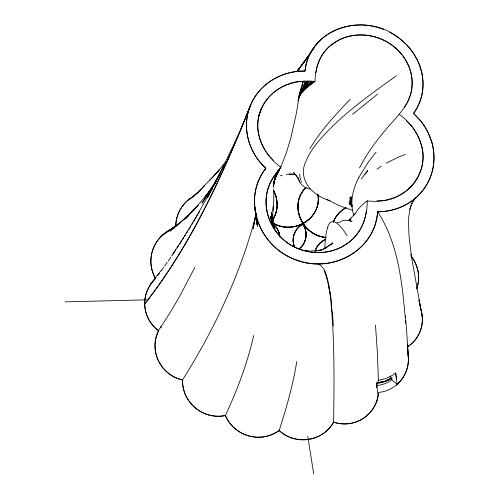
<?xml version="1.0" encoding="UTF-8"?>
<svg xmlns="http://www.w3.org/2000/svg" width="499" height="499" viewBox="0 0 499 499"><rect width="100%" height="100%" fill="white"/><g stroke="black" fill="none" stroke-linecap="round" stroke-linejoin="round"><path stroke-width="0.75" d="M376.701 383.669L376.577 386.737M225.361 415.555A36.065 35.816 66.1 0 0 279.147 430.537L282.434 433.188A35.716 35.061 61.2 0 0 297.086 439.363A36.29 35.622 60.9 0 0 319.516 435.87A35.716 35.055 61.1 0 0 331.361 425.635L333.606 422.154C334.118 390.062 334.361 357.945 332.752 325.878C331.317 307.421 331.049 288.272 324.225 270.807M175.823 225.997L175.904 223.309A36.452 34.855 8.2 0 1 180.657 208.813A37.001 35.385 8.3 0 1 194.223 196.007M376.739 383.662L376.458 387.505M266.148 205.688C264.857 191.254 271.525 177.812 280.818 167.227C262.867 154.428 251.764 129.965 261.32 108.782C269.822 88.005 293.836 78.886 315.044 81.468C314.981 64.92 322.903 47.873 338.235 40.382C351.377 33.427 367.545 33.358 381.142 39.065C400.042 46.713 414.207 66.654 411.956 87.419C410.477 104.172 397.279 116.124 386.993 128.131C376.62 140.481 366.765 153.449 359.517 167.913M324.762 248.558L325.042 243.618A533.437 39.483 79.4 0 1 327.556 227.719M272.554 217.664L273.72 200.205L273.783 189.258M275.161 174.762C254.34 200.929 271.662 242.558 303.099 250.336C317.72 254.771 334.342 252.556 346.93 243.743C360.97 234.387 367.407 217.296 367.258 200.885C388.796 203.654 413.147 193.15 420.401 171.544C428.416 150.305 416.927 126.802 399.225 114.321M405.294 315.898C406.872 330.375 407.446 344.928 408.438 359.455C408.219 368.742 404.358 378.198 397.117 384.18L391.578 379.67L390.056 376.096M272.797 210.965L273.358 205.6M273.209 187.58L274.431 180.813L273.577 186.751M298.053 100.455L303.249 81.399L299.649 92.658L296.468 112.893L290.661 138.816L286.089 153.58L280.949 166.61M366.416 210.285L365.586 215.799L364.127 221.101A50.106 47.393 23.5 0 1 352.381 239.32L348.084 242.919L343.287 246.051A50.723 47.979 23.4 0 1 299.219 249.001A51.166 48.391 23.4 0 1 288.634 243.512A50.231 47.517 23.4 0 1 272.878 226.908A51.104 48.334 23.4 0 1 266.148 205.688M315.992 72.642L316.865 67.515L318.343 62.625A48.228 43.931 22.8 0 1 329.783 46.157L338.472 40.257A48.852 44.505 22.9 0 1 379.845 38.542A49.289 44.91 22.9 0 1 389.8 43.644A48.372 44.062 22.9 0 1 404.907 58.838A49.22 44.841 22.8 0 1 411.9 78.293C412.841 88.448 410.49 98.871 404.421 107.16M296.818 361.457C292.938 384.941 286.507 407.926 279.147 430.537L275.61 432.783A35.722 35.466 66.5 0 1 260.359 437.193A36.259 36.009 65.8 0 1 238.273 431.067M255.831 213.759L253.193 228.548L255.993 214.102M265.505 169.76L265.78 168.232A61.103 56.693 19.5 0 1 250.323 105.744A61.103 56.693 19.5 0 1 304.989 71.064L306.13 64.533L308.045 58.408A59.219 53.954 22.8 0 1 317.813 42.702L322.211 38.448A60.541 55.164 22.9 0 1 344.011 26.996L350.242 25.655A59.213 53.936 22.8 0 1 369.952 25.692L376.689 27.158L383.637 29.466M409.81 209.642L411.862 203.13L409.81 209.642L408.301 220.227L409.143 237.63L411.775 258.544L422.235 316.591M377.013 400.429L378.055 395.333L376.764 384.723L378.404 380.307L377.294 351.003L375.473 324.999M298.602 97.636L299.649 92.658M275.866 173.82L273.265 185.354L276.577 172.872L273.633 182.933M253.729 335.49C247.404 363.166 237.349 389.869 225.367 415.567L227.282 419.341A35.722 35.473 66.4 0 0 238.191 431.03M255.513 216.635C240.206 274.593 214.408 329.371 182.491 379.97L182.665 384.149A35.629 35.454 -14.4 0 0 187.736 399.169C191.859 405.793 198.134 411.008 205.395 413.852A35.629 35.454 -14.5 0 0 221.188 416.147L225.367 415.567A35.978 35.797 -13.6 0 1 182.497 379.801M332.303 243.35L332.153 243.874L332.783 242.907C330.007 245.371 326.527 246.768 323.645 249.226L328.018 246.313C323.315 249.943 317.196 251.247 311.339 250.779M258.164 117.77L261.202 109.056L258.838 115.562M327.544 227.681C331.741 212.512 343.742 229.802 346.961 235.865M273.714 182.965L277.993 170.989L273.758 181.854M298.128 100.48L305.444 81.374C277.138 79.721 251.359 107.915 259.037 136.04A50.91 47.224 19.6 0 0 268.531 155.164L273.602 160.578M250.529 105.227L242.526 125.486L226.852 162.269M377.693 211.807A61.028 56.593 26.6 0 0 410.733 201.746L410.714 201.758C401.021 208.314 389.37 211.713 377.693 211.801C375.105 254.247 323.396 276.883 288.185 256.311A61.577 58.258 23.4 0 1 266.485 237.798L262.686 232.041A62.849 59.443 23.5 0 1 254.615 206.536L254.471 199.887A61.496 58.171 23.3 0 1 258.781 180.314L261.863 174.139L265.78 168.232C248.652 152.875 241.316 126.821 250.498 105.308C222.897 175.093 191.236 244.554 144.71 303.985L144.71 304.103A35.579 34.618 -3.5 0 0 158.439 330.675L155.738 338.646A35.884 35.292 -9.3 0 0 182.491 379.97L178.455 378.791A35.541 34.955 -9.5 0 1 165.107 370.32L162.549 367.426L158.482 360.945A36.078 35.485 -9.3 0 1 155.239 349.992A35.535 34.949 -9.5 0 1 156.873 334.492L158.439 330.675L169.074 314.295L179.484 296.737L194.928 267.214M250.498 105.308C222.772 175.043 191.248 244.554 144.71 303.985L144.704 303.866C144.236 290.412 153.611 279.877 161.458 270.046M273.814 181.767L278.511 170.302L275.317 177.207M345.969 207.709A30.844 29.191 30.8 0 0 333.288 222.086C335.565 216.186 339.925 211.146 345.414 208.014M301.795 89.914L305.444 81.374M299.406 95.34L300.598 92.646M333.295 222.067C335.696 215.98 340.256 210.759 346.05 207.69M275.136 177.9L279.028 169.616L276.19 175.105M250.542 105.208C259.218 83.782 282.266 70.521 304.989 71.058C309.081 28.131 363.74 12.444 395.869 35.816A59.206 53.929 22.9 0 1 410.471 49.176L414.176 54.397L417.27 59.911L419.728 65.662C423.32 75.561 424.044 86.489 421.43 96.719L419.484 102.707L416.846 108.302L413.596 113.448A61.065 56.624 26.6 0 1 410.727 201.739C419.952 195.39 427.206 186.202 430.936 175.617L430.955 175.579C434.666 164.976 434.872 153.299 431.878 142.496M172.598 254.278C191.816 225.86 208.488 195.826 224.02 165.263L207.434 197.542L221.974 169.28L237.786 136.021M221.974 169.28L224.02 165.263M299.481 95.222L306.648 81.387L299.007 96.613L309.049 81.412L300.23 94.13M275.591 176.478L279.546 168.924L277.188 172.754M411.188 205.058L414.469 199.02L413.029 201.209L415.374 198.19M358.8 177.494L367.788 162.874L376.115 152.12M217.346 178.848L213.273 186.308L216.285 180.931M218.088 177.494L220.309 173.427M207.285 197.928L212.349 188.728M218.543 176.902L219.298 175.554M217.377 178.742L201.927 203.255L213.691 185.441M276.147 174.868L279.546 168.924M299.007 96.806L307.846 81.399L299.961 94.504M193.624 221.687L197.367 215.319M198.115 214.046L199.612 211.501M188.597 229.945L189.371 228.673M190.144 227.401L190.917 226.134M192.078 224.226L192.851 222.959M309.904 148.671C320.788 130.376 335.484 114.751 350.086 99.407M277.251 172.804L280.438 167.739L277.737 171.519M182.597 239.526L183.8 237.605M184.605 236.326L185.815 234.411M186.62 233.133L187.83 231.212M354.789 214.302C357.889 208.975 362.155 204.347 367.258 200.885M177.114 247.959L178.804 245.365M179.652 244.061L181.767 240.811M171.706 256.006L175.86 249.843M265.78 168.232C241.31 198.739 259.299 247.329 295.096 259.455L302.369 261.813A61.577 58.258 23.5 0 0 330.775 262.767C343.954 260.11 356.23 253.124 364.937 242.838A61.496 58.171 23.5 0 0 374.799 225.454L376.651 218.812L377.693 211.801C397.94 242.913 401.994 281.211 405.219 317.345M307.54 56.967L301.402 65.899L314.588 47.255M167.302 262.337L164.664 266.061M168.188 261.064L170.845 257.253M315.904 45.39L317.663 42.902L315.892 45.359M215.98 181.804L205.095 196.955L212.125 187.93M277.687 171.6L280.818 167.227M314.557 47.199L296.574 71.887M161.158 270.913L163.784 267.277M396.225 385.216A35.073 33.751 49.2 0 1 382.621 391.815L378.635 392.464L378.055 396.53A35.473 34.45 55.1 0 1 371.693 410.583A36.015 34.98 55 0 1 353.186 422.853A35.479 34.456 55.2 0 1 337.623 423.221L333.606 422.154C323.246 441.496 294.909 445.57 279.147 430.537M299.494 95.502L304.552 88.629L301.783 92.103M157.678 275.598L159.418 273.265M413.029 201.209L416.004 197.224M297.136 71.332L305.993 59.618M307.396 57.772L308.326 56.537L307.39 57.759M364.632 174.656L367.794 170.539L361.245 178.941M296.581 71.787L305.981 59.587M211.264 189.002L200.049 202.737L185.79 218.462L198.14 205.463L183.794 219.61L187.824 216.123M225.916 161.782L214.826 174.837L196.438 193.93L204.459 185.909M150.667 284.174L155.021 279.072M300.024 94.398L311.139 81.431L300.448 93.513M355.307 213.429L348.901 220.178M300.136 94.386L312.037 81.437L301.758 91.997M209.374 180.775L219.211 170.122L214.826 174.837M155.058 278.978L152.813 281.349A35.286 34.325 -3.6 0 0 145.895 294.441A35.772 34.805 -3.5 0 0 147.043 315.761A35.286 34.331 -3.6 0 0 155.414 328.117L158.439 330.675M300.866 93.413L312.929 81.449L306.667 87.125M332.783 242.907L331.068 244.572L328.423 245.645M200.174 190.169L192.371 197.236L196.207 193.868L188.797 199.874M299.556 248.558C306.723 242.913 308.176 231.792 302.987 224.357C308.22 231.879 306.673 243.175 299.3 248.739M170.196 231.355L186.62 217.165M352.55 114.327L377.587 94.143M187.805 216.061L175.561 226.066L162.156 235.434L179.409 223.552M305.931 88.229L314.432 81.462M339.707 222.361C343.056 219.217 348.159 219.94 352.013 221.65L349.306 219.884L350.978 218.961L349.1 220.271M407.714 346.562C415.586 341.459 420.832 332.827 422.11 323.545A34.942 33.371 43.2 0 0 420.813 309.255L418.923 299.93L420.507 307.59M307.708 86.814L315.044 81.468M377.013 169.23L381.373 166.105M396.318 75.811C368.399 95.877 339.757 115.986 317.47 142.483A564.288 104.896 -19.7 0 0 306.08 161.027C296.849 179.44 312.973 196.188 330.082 200.617M391.578 379.67L392.357 379.121M407.564 346.774L409.729 345.327A34.606 33.046 43.3 0 0 419.06 333.931A35.136 33.558 43.2 0 0 421.68 312.611A34.599 33.046 43.2 0 0 420.751 309M168.456 230.706L180.033 223.065M348.24 220.433L350.978 218.961M386.345 163.061L398.321 157.204L405.438 154.378M303.28 223.908C295.009 227.712 290.929 238.198 294.341 246.618C290.905 238.098 295.115 227.482 303.567 223.795M325.017 239.757C320.183 241.915 316.422 246.288 315.037 251.402C316.509 245.995 320.639 241.441 325.853 239.401M378.404 380.307L385.92 378.554L392.682 375.192L395.663 372.759L397.117 384.18M315.511 250.822L321.93 250.068L319.628 250.305M377.849 382.758L385.284 381.167L391.94 377.855L385.284 381.167L377.069 382.783M376.302 385.571L377.681 385.428A28.3 27.233 49.2 0 0 391.715 379.67M377.026 200.854C405.656 202.201 430.175 172.498 421.331 144.735A50.879 47.187 26.6 0 0 411.438 126.016L406.373 120.758M337.05 222.392L339.021 222.342M65.02 301.87L146.731 299.83M305.4 250.398L309.417 250.854M325.953 237.399C302.625 236.245 288.148 204.459 305.781 187.649C288.279 204.409 302.463 235.89 325.629 237.393M310.122 189.09C303.822 188.366 299.325 183.183 297.728 177.307L298.67 179.303L295.907 175.13M333.606 422.154L335.209 422.641A35.822 34.787 55.1 0 0 377.019 400.41M326.745 199.544L332.234 202.114A1041.581 177.613 -19.3 0 0 352.194 210.079M318 263.89C326.546 267.751 327.107 278.96 329.29 286.919M389.607 32.173C399.487 37.331 408.051 44.954 414.114 54.322M352.001 205.844L349.537 204.085L351.857 205.769M352.113 205.7L349.038 202.326L352.02 205.426M350.485 203.904L352.051 205.625M295.414 174.581L293.449 172.386L297.005 176.434M352.275 205.538L350.323 203.193L351.851 205.563M411.082 256.237C416.297 262.724 418.892 271.1 418.586 279.39A34.5 32.772 37.4 0 1 416.709 288.466M301.203 181.237L301.745 182.191M414.158 54.397L417.276 59.93C420.869 67.365 422.909 75.524 423.052 83.795A59.219 53.948 22.9 0 1 419.784 102.021L417.108 107.846L413.596 113.448L421.306 121.719L424.655 126.453L427.612 131.611L431.866 142.471M352.038 205.301L349.687 200.698L351.932 205.725L349.893 197.841L352.013 206.91M298.857 180.133L299.887 182.147M410.783 254.571L411.413 255.812M271.219 220.39L274.525 228.155M411.02 254.546L411.756 256.318M278.392 231.056L279.889 236.62L278.392 231.056A19.636 18.831 16.6 0 0 273.003 223.957M353.916 215.624C351.57 208.931 351.377 201.627 352.668 194.691A1580.221 233.925 -16.7 0 1 358.806 177.494M273.876 227.843L270.227 216.41L273.053 225.679L272.304 221.724M329.452 290.848L330.619 295.302L331.723 304.658M328.76 286.782L330.619 295.302M272.092 217.439L271.612 214.919L272.105 221.862M272.523 215.081L274.849 229.683M307.746 436.394L313.74 474.05M254.609 206.23L257.465 226.396L255.469 211.058M331.174 304.54L332.615 314.9L333.332 325.972M317.888 194.423C322.678 218.462 292.164 235.871 272.616 222.816C291.946 235.622 322.005 218.961 318.019 195.146M254.771 205.694L254.471 203.392L254.746 205.707M255.27 209.524L254.97 207.228L255.195 209.561M395.744 373.576L396.424 378.928M255.382 211.108L256.923 224.226L255.5 210.472M254.715 202.831L254.478 200.542L254.764 203.617M255.126 207.459L255.276 208.994M255.419 210.528L256.505 222.055L255.918 213.878M407.783 349.818L408.438 359.455M351.427 202.731L350.984 196.494L351.57 204.889M405.431 320.414L405.612 323.471M272.211 222.704L271.624 212.156L271.805 218.1M407.515 344.129L407.976 353.429M376.764 384.723L376.851 386.438M302.506 223.664A19.555 18.694 20.9 0 1 299.93 248.234M294.659 247.404A19.53 18.65 25.3 0 1 303.866 223.633M315.143 251.041A19.58 18.713 29.7 0 1 325.722 239.451M273.546 190.674A31.007 29.466 13.7 0 1 272.273 220.477M317.844 194.03A30.782 29.148 19.4 0 1 305.095 222.423A30.782 29.148 19.4 0 1 272.454 222.729M326.358 237.48A30.726 29.054 25.1 0 1 299.98 217.789A30.726 29.054 25.1 0 1 306.292 187.144M171.032 229.303A37.263 35.909 2.4 0 0 155.507 278.504L153.648 274.774A36.926 35.585 2.3 0 1 150.904 259.368M175.773 226.565A36.783 35.173 8.3 0 1 192.708 196.874M411.095 256.037A34.163 32.447 37.4 0 1 412.417 257.827A34.693 32.959 37.3 0 1 418.636 278.267A34.169 32.454 37.4 0 1 416.54 288.958M407.976 353.361A35.067 33.745 49.2 0 1 407.621 366.69A35.61 34.269 49.1 0 1 396.243 385.184M150.91 259.368A37.481 36.128 2.4 0 1 159.281 238.435A36.926 35.585 2.4 0 1 171.881 228.891M289.189 174.139A26.99 25.568 19.9 0 1 295.171 174.625M280.282 175.848A27.264 25.829 19.9 0 1 282.347 175.174M286.226 174.369A27.264 25.829 19.9 0 1 295.146 174.619M280.931 166.579A2682.587 476.907 59.8 0 1 275.236 178.081M300.754 180.201A1078.495 104.659 -41.6 0 1 299.743 173.858M376.726 384.143A32.292 31.343 53.6 0 1 376.496 387.367M391.397 378.211A31.924 30.701 48 0 1 376.651 382.827M390.642 378.81A31.817 30.607 48.1 0 1 376.683 383.375M303.093 224.419A30.682 29.067 19.4 0 1 301.327 225.311M161.464 327.475A32.129 31.262 -3.3 0 1 160.372 326.62M277.17 204.621C277.176 210.353 275.379 216.061 272.086 220.751C278.236 212.131 278.785 200.087 273.658 190.861L275.903 196.213L277.17 204.621M299.269 69.062L297.816 70.877L299.269 69.062M273.564 224.444L272.816 223.802C276.752 226.976 279.421 231.711 279.908 236.763C279.434 232.047 277.082 227.6 273.564 224.444"/></g></svg>
